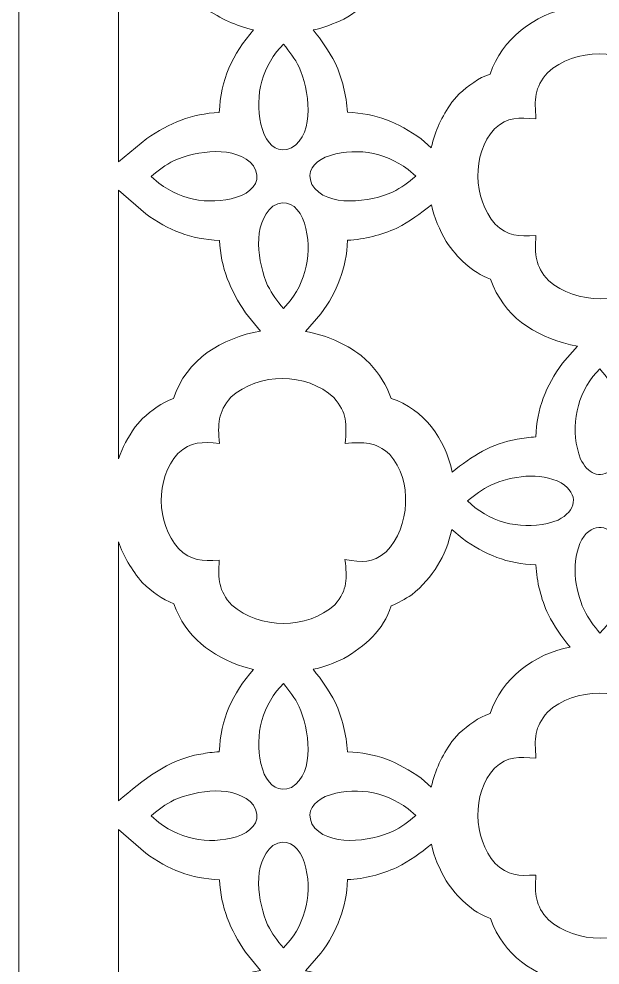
# Model space of a CAD drawing. Header units: centimetres. Extents: x -27.5 to -20.5, y -9.5 to 9.5.
# Drawn here: x -27.5 to -25.837, y -7.302 to -4.592 of the extents above; entities that cross this region are included whole.
import ezdxf

# ---------------------------------------------------------------- set-up
doc = ezdxf.new("R2010")
doc.units = ezdxf.units.CM
doc.header["$MEASUREMENT"] = 0
doc.layers.add('layer 1', color=7, linetype='Continuous')

msp = doc.modelspace()

# ---------------------------------------------------------------- linework, layer by layer
at = {"layer": 'layer 1', "color": 250, "lineweight": 9}
for points, knots in [([(-27.5, 9.5), (-27.5, 9.5), (-24.175, 9.5), (-24.175, 9.5), (-24.175, 9.5), (-24.175, 9.5), (-24.175, -9.5), (-24.175, -9.5), (-24.175, -9.5), (-24.175, -9.5), (-27.5, -9.5), (-27.5, -9.5), (-27.5, -9.5), (-27.5, -9.5), (-27.5, 9.5), (-27.5, 9.5)], [0, 0, 0, 0, 0.2, 0.2, 0.2, 0.2, 0.4, 0.4, 0.4, 0.4, 0.6, 0.6, 0.6, 0.6, 1, 1, 1, 1]), ([(-26.32064, -4.96112), (-26.32064, -4.96112), (-26.32064, -4.96112), (-26.32064, -4.96112), (-26.32064, -4.96112), (-26.30781, -4.91031), (-26.29145, -4.87357), (-26.26124, -4.83066), (-26.26124, -4.83066), (-26.26124, -4.83066), (-26.24039, -4.80718), (-26.24039, -4.80718), (-26.24039, -4.80718), (-26.21415, -4.78407), (-26.18569, -4.76113), (-26.15183, -4.75027), (-26.15183, -4.75027), (-26.11954, -4.65052), (-26.02502, -4.5788), (-25.92327, -4.56033), (-25.92327, -4.56033), (-25.94873, -4.52948), (-25.96751, -4.50171), (-25.98631, -4.46637), (-25.98631, -4.46637), (-26.00619, -4.42091), (-26.01857, -4.3747), (-26.02124, -4.32495), (-26.02124, -4.32495), (-26.10314, -4.32163), (-26.16624, -4.29606), (-26.2322, -4.24869), (-26.2322, -4.24869), (-26.2322, -4.24869), (-26.26146, -4.22305), (-26.26146, -4.22305), (-26.26146, -4.22305), (-26.27925, -4.3017), (-26.31446, -4.35904), (-26.37632, -4.4106), (-26.37632, -4.4106), (-26.39628, -4.42322), (-26.41391, -4.43269), (-26.43542, -4.44235), (-26.43542, -4.44235), (-26.45663, -4.51107), (-26.51058, -4.5583), (-26.5707, -4.59295), (-26.5707, -4.59295), (-26.59903, -4.60588), (-26.62787, -4.61808), (-26.65866, -4.62385), (-26.65866, -4.62385), (-26.63306, -4.6549), (-26.6141, -4.68276), (-26.59519, -4.71833), (-26.59519, -4.71833), (-26.57538, -4.76366), (-26.5629, -4.81023), (-26.56026, -4.85977), (-26.56026, -4.85977), (-26.47835, -4.86311), (-26.41529, -4.88861), (-26.34932, -4.93601), (-26.34932, -4.93601), (-26.34932, -4.93601), (-26.32064, -4.96112), (-26.32064, -4.96112)], [0, 0, 0, 0, 0.0555556, 0.0555556, 0.0555556, 0.0555556, 0.1111111, 0.1111111, 0.1111111, 0.1111111, 0.1666667, 0.1666667, 0.1666667, 0.1666667, 0.2222222, 0.2222222, 0.2222222, 0.2222222, 0.2777778, 0.2777778, 0.2777778, 0.2777778, 0.3333333, 0.3333333, 0.3333333, 0.3333333, 0.3888889, 0.3888889, 0.3888889, 0.3888889, 0.4444444, 0.4444444, 0.4444444, 0.4444444, 0.5, 0.5, 0.5, 0.5, 0.5555556, 0.5555556, 0.5555556, 0.5555556, 0.6111111, 0.6111111, 0.6111111, 0.6111111, 0.6666667, 0.6666667, 0.6666667, 0.6666667, 0.7222222, 0.7222222, 0.7222222, 0.7222222, 0.7777778, 0.7777778, 0.7777778, 0.7777778, 0.8333333, 0.8333333, 0.8333333, 0.8333333, 0.8888889, 0.8888889, 0.8888889, 0.8888889, 1, 1, 1, 1]), ([(-27.21498, -5.00159), (-27.21498, -5.00159), (-27.21498, -5.00159), (-27.21498, -5.00159), (-27.21498, -5.00159), (-27.21498, -5.00159), (-27.13436, -4.93509), (-27.13436, -4.93509), (-27.13436, -4.93509), (-27.06986, -4.89072), (-27.00555, -4.86421), (-26.92674, -4.86005), (-26.92674, -4.86005), (-26.92293, -4.76617), (-26.88982, -4.69399), (-26.82858, -4.62404), (-26.82858, -4.62404), (-26.88195, -4.61049), (-26.921, -4.59329), (-26.96637, -4.56186), (-26.96637, -4.56186), (-26.96637, -4.56186), (-26.99101, -4.54047), (-26.99101, -4.54047), (-26.99101, -4.54047), (-27.02092, -4.50755), (-27.04164, -4.47847), (-27.0566, -4.43622), (-27.0566, -4.43622), (-27.0919, -4.42334), (-27.11922, -4.40116), (-27.14649, -4.37605), (-27.14649, -4.37605), (-27.17836, -4.33902), (-27.20081, -4.30012), (-27.21498, -4.25918), (-27.21498, -4.25918), (-27.21498, -4.25918), (-27.21498, -5.00159), (-27.21498, -5.00159)], [0, 0, 0, 0, 0.0909091, 0.0909091, 0.0909091, 0.0909091, 0.1818182, 0.1818182, 0.1818182, 0.1818182, 0.2727273, 0.2727273, 0.2727273, 0.2727273, 0.3636364, 0.3636364, 0.3636364, 0.3636364, 0.4545455, 0.4545455, 0.4545455, 0.4545455, 0.5454545, 0.5454545, 0.5454545, 0.5454545, 0.6363636, 0.6363636, 0.6363636, 0.6363636, 0.7272727, 0.7272727, 0.7272727, 0.7272727, 0.8181818, 0.8181818, 0.8181818, 0.8181818, 1, 1, 1, 1]), ([(-26.74358, -4.66451), (-26.74358, -4.66451), (-26.74358, -4.66451), (-26.74358, -4.66451), (-26.74358, -4.66451), (-26.72531, -4.68664), (-26.71124, -4.70486), (-26.6981, -4.73087), (-26.6981, -4.73087), (-26.67084, -4.79252), (-26.65032, -4.91922), (-26.72021, -4.96193), (-26.72021, -4.96193), (-26.7579, -4.97766), (-26.78188, -4.95665), (-26.7983, -4.92368), (-26.7983, -4.92368), (-26.82838, -4.84411), (-26.81473, -4.75419), (-26.76296, -4.68667), (-26.76296, -4.68667), (-26.76296, -4.68667), (-26.74358, -4.66451), (-26.74358, -4.66451)], [0, 0, 0, 0, 0.1428571, 0.1428571, 0.1428571, 0.1428571, 0.2857143, 0.2857143, 0.2857143, 0.2857143, 0.4285714, 0.4285714, 0.4285714, 0.4285714, 0.5714286, 0.5714286, 0.5714286, 0.5714286, 0.7142857, 0.7142857, 0.7142857, 0.7142857, 1, 1, 1, 1]), ([(-25.66072, -4.87838), (-25.66072, -4.87838), (-25.66072, -4.87838), (-25.66072, -4.87838), (-25.66072, -4.87838), (-25.65599, -4.82267), (-25.65556, -4.79082), (-25.693, -4.74727), (-25.693, -4.74727), (-25.77223, -4.67475), (-25.9082, -4.67402), (-25.98779, -4.74638), (-25.98779, -4.74638), (-26.0256, -4.79012), (-26.02515, -4.8226), (-26.02078, -4.87869), (-26.02078, -4.87869), (-26.07136, -4.87397), (-26.10035, -4.87235), (-26.13963, -4.90696), (-26.13963, -4.90696), (-26.20506, -4.98061), (-26.20141, -5.10609), (-26.13799, -5.17979), (-26.13799, -5.17979), (-26.09958, -5.21517), (-26.07202, -5.21581), (-26.02116, -5.213), (-26.02116, -5.213), (-26.02438, -5.26828), (-26.0235, -5.29935), (-25.98531, -5.34137), (-25.98531, -5.34137), (-25.90531, -5.41083), (-25.76937, -5.41207), (-25.69038, -5.3403), (-25.69038, -5.3403), (-25.6532, -5.29711), (-25.65534, -5.26597), (-25.6613, -5.21097), (-25.6613, -5.21097), (-25.61053, -5.21932), (-25.58402, -5.2227), (-25.54335, -5.18882), (-25.54335, -5.18882), (-25.47529, -5.11658), (-25.4672, -4.9863), (-25.53295, -4.91015), (-25.53295, -4.91015), (-25.57429, -4.87302), (-25.60701, -4.87437), (-25.66072, -4.87838)], [0, 0, 0, 0, 0.0714286, 0.0714286, 0.0714286, 0.0714286, 0.1428571, 0.1428571, 0.1428571, 0.1428571, 0.2142857, 0.2142857, 0.2142857, 0.2142857, 0.2857143, 0.2857143, 0.2857143, 0.2857143, 0.3571429, 0.3571429, 0.3571429, 0.3571429, 0.4285714, 0.4285714, 0.4285714, 0.4285714, 0.5, 0.5, 0.5, 0.5, 0.5714286, 0.5714286, 0.5714286, 0.5714286, 0.6428571, 0.6428571, 0.6428571, 0.6428571, 0.7142857, 0.7142857, 0.7142857, 0.7142857, 0.7857143, 0.7857143, 0.7857143, 0.7857143, 0.8571429, 0.8571429, 0.8571429, 0.8571429, 1, 1, 1, 1]), ([(-27.122, -5.04334), (-27.122, -5.04334), (-27.122, -5.04334), (-27.122, -5.04334), (-27.122, -5.04334), (-27.09988, -5.0251), (-27.08165, -5.01103), (-27.05562, -4.99792), (-27.05562, -4.99792), (-26.993, -4.9702), (-26.87871, -4.9522), (-26.82879, -5.01307), (-26.82879, -5.01307), (-26.80533, -5.05156), (-26.82701, -5.08024), (-26.86285, -5.09808), (-26.86285, -5.09808), (-26.94237, -5.12819), (-27.03231, -5.11451), (-27.09983, -5.06275), (-27.09983, -5.06275), (-27.09983, -5.06275), (-27.122, -5.04334), (-27.122, -5.04334)], [0, 0, 0, 0, 0.1428571, 0.1428571, 0.1428571, 0.1428571, 0.2857143, 0.2857143, 0.2857143, 0.2857143, 0.4285714, 0.4285714, 0.4285714, 0.4285714, 0.5714286, 0.5714286, 0.5714286, 0.5714286, 0.7142857, 0.7142857, 0.7142857, 0.7142857, 1, 1, 1, 1]), ([(-26.36472, -5.04294), (-26.36472, -5.04294), (-26.36472, -5.04294), (-26.36472, -5.04294), (-26.36472, -5.04294), (-26.38685, -5.06119), (-26.40508, -5.07526), (-26.43108, -5.08837), (-26.43108, -5.08837), (-26.49274, -5.11565), (-26.61947, -5.1362), (-26.66214, -5.06629), (-26.66214, -5.06629), (-26.67787, -5.02864), (-26.65686, -5.00461), (-26.62388, -4.98821), (-26.62388, -4.98821), (-26.54433, -4.9581), (-26.45442, -4.97177), (-26.38689, -5.02355), (-26.38689, -5.02355), (-26.38689, -5.02355), (-26.36472, -5.04294), (-26.36472, -5.04294)], [0, 0, 0, 0, 0.1428571, 0.1428571, 0.1428571, 0.1428571, 0.2857143, 0.2857143, 0.2857143, 0.2857143, 0.4285714, 0.4285714, 0.4285714, 0.4285714, 0.5714286, 0.5714286, 0.5714286, 0.5714286, 0.7142857, 0.7142857, 0.7142857, 0.7142857, 1, 1, 1, 1]), ([(-27.21498, -5.85177), (-27.21498, -5.85177), (-27.21498, -5.85177), (-27.21498, -5.85177), (-27.21498, -5.85177), (-27.2037, -5.81933), (-27.18908, -5.79141), (-27.16712, -5.76019), (-27.16712, -5.76019), (-27.16712, -5.76019), (-27.14628, -5.73671), (-27.14628, -5.73671), (-27.14628, -5.73671), (-27.12003, -5.71361), (-27.09156, -5.69067), (-27.05772, -5.67982), (-27.05772, -5.67982), (-27.02101, -5.56642), (-26.92031, -5.50642), (-26.80853, -5.48613), (-26.80853, -5.48613), (-26.80853, -5.48613), (-26.85139, -5.43414), (-26.85139, -5.43414), (-26.85139, -5.43414), (-26.89572, -5.3697), (-26.9222, -5.3057), (-26.92645, -5.22654), (-26.92645, -5.22654), (-27.00836, -5.22323), (-27.07148, -5.19764), (-27.1374, -5.15028), (-27.1374, -5.15028), (-27.1374, -5.15028), (-27.21498, -5.08235), (-27.21498, -5.08235), (-27.21498, -5.08235), (-27.21498, -5.08235), (-27.21498, -5.85177), (-27.21498, -5.85177)], [0, 0, 0, 0, 0.0909091, 0.0909091, 0.0909091, 0.0909091, 0.1818182, 0.1818182, 0.1818182, 0.1818182, 0.2727273, 0.2727273, 0.2727273, 0.2727273, 0.3636364, 0.3636364, 0.3636364, 0.3636364, 0.4545455, 0.4545455, 0.4545455, 0.4545455, 0.5454545, 0.5454545, 0.5454545, 0.5454545, 0.6363636, 0.6363636, 0.6363636, 0.6363636, 0.7272727, 0.7272727, 0.7272727, 0.7272727, 0.8181818, 0.8181818, 0.8181818, 0.8181818, 1, 1, 1, 1]), ([(-26.74317, -5.42178), (-26.74317, -5.42178), (-26.74317, -5.42178), (-26.74317, -5.42178), (-26.74317, -5.42178), (-26.76142, -5.39965), (-26.77548, -5.38142), (-26.78858, -5.35542), (-26.78858, -5.35542), (-26.81631, -5.29281), (-26.8343, -5.1785), (-26.77343, -5.12859), (-26.77343, -5.12859), (-26.73496, -5.10511), (-26.70624, -5.12679), (-26.68842, -5.16262), (-26.68842, -5.16262), (-26.65832, -5.24218), (-26.672, -5.33208), (-26.72377, -5.39963), (-26.72377, -5.39963), (-26.72377, -5.39963), (-26.74317, -5.42178), (-26.74317, -5.42178)], [0, 0, 0, 0, 0.1428571, 0.1428571, 0.1428571, 0.1428571, 0.2857143, 0.2857143, 0.2857143, 0.2857143, 0.4285714, 0.4285714, 0.4285714, 0.4285714, 0.5714286, 0.5714286, 0.5714286, 0.5714286, 0.7142857, 0.7142857, 0.7142857, 0.7142857, 1, 1, 1, 1]), ([(-26.67995, -5.48713), (-26.67995, -5.48713), (-26.67995, -5.48713), (-26.67995, -5.48713), (-26.67995, -5.48713), (-26.618, -5.49883), (-26.57154, -5.51951), (-26.52059, -5.55662), (-26.52059, -5.55662), (-26.52059, -5.55662), (-26.49638, -5.57878), (-26.49638, -5.57878), (-26.49638, -5.57878), (-26.4696, -5.60995), (-26.44826, -5.63943), (-26.43557, -5.67904), (-26.43557, -5.67904), (-26.34058, -5.71003), (-26.28071, -5.79571), (-26.26025, -5.89028), (-26.26025, -5.89028), (-26.20424, -5.84412), (-26.1475, -5.8086), (-26.07457, -5.7961), (-26.07457, -5.7961), (-26.05727, -5.79314), (-26.03933, -5.79053), (-26.02155, -5.78959), (-26.02155, -5.78959), (-26.0182, -5.70767), (-25.99264, -5.64456), (-25.9453, -5.57864), (-25.9453, -5.57864), (-25.9453, -5.57864), (-25.90207, -5.52925), (-25.90207, -5.52925), (-25.90207, -5.52925), (-25.90207, -5.52925), (-25.9225, -5.52568), (-25.9225, -5.52568), (-25.9225, -5.52568), (-26.02781, -5.49895), (-26.11303, -5.44441), (-26.15072, -5.33781), (-26.15072, -5.33781), (-26.20623, -5.31754), (-26.24505, -5.27698), (-26.27779, -5.22956), (-26.27779, -5.22956), (-26.29593, -5.19685), (-26.31307, -5.16148), (-26.31978, -5.12431), (-26.31978, -5.12431), (-26.3525, -5.15129), (-26.38108, -5.17139), (-26.41852, -5.19132), (-26.41852, -5.19132), (-26.464, -5.21119), (-26.51021, -5.22356), (-26.55998, -5.22624), (-26.55998, -5.22624), (-26.56329, -5.30814), (-26.58884, -5.37124), (-26.63623, -5.4372), (-26.63623, -5.4372), (-26.63623, -5.4372), (-26.67995, -5.48713), (-26.67995, -5.48713)], [0, 0, 0, 0, 0.0555556, 0.0555556, 0.0555556, 0.0555556, 0.1111111, 0.1111111, 0.1111111, 0.1111111, 0.1666667, 0.1666667, 0.1666667, 0.1666667, 0.2222222, 0.2222222, 0.2222222, 0.2222222, 0.2777778, 0.2777778, 0.2777778, 0.2777778, 0.3333333, 0.3333333, 0.3333333, 0.3333333, 0.3888889, 0.3888889, 0.3888889, 0.3888889, 0.4444444, 0.4444444, 0.4444444, 0.4444444, 0.5, 0.5, 0.5, 0.5, 0.5555556, 0.5555556, 0.5555556, 0.5555556, 0.6111111, 0.6111111, 0.6111111, 0.6111111, 0.6666667, 0.6666667, 0.6666667, 0.6666667, 0.7222222, 0.7222222, 0.7222222, 0.7222222, 0.7777778, 0.7777778, 0.7777778, 0.7777778, 0.8333333, 0.8333333, 0.8333333, 0.8333333, 0.8888889, 0.8888889, 0.8888889, 0.8888889, 1, 1, 1, 1]), ([(-26.56661, -5.80792), (-26.56661, -5.80792), (-26.56661, -5.80792), (-26.56661, -5.80792), (-26.56661, -5.80792), (-26.56187, -5.7522), (-26.56144, -5.72035), (-26.59888, -5.67681), (-26.59888, -5.67681), (-26.67813, -5.60429), (-26.81408, -5.60356), (-26.89368, -5.67591), (-26.89368, -5.67591), (-26.93151, -5.71966), (-26.93106, -5.75213), (-26.92666, -5.80823), (-26.92666, -5.80823), (-26.97727, -5.80351), (-27.00621, -5.8019), (-27.04552, -5.8365), (-27.04552, -5.8365), (-27.11094, -5.91017), (-27.1073, -6.0356), (-27.04387, -6.10933), (-27.04387, -6.10933), (-27.00544, -6.14471), (-26.97791, -6.14535), (-26.92704, -6.14253), (-26.92704, -6.14253), (-26.93024, -6.19783), (-26.92938, -6.22887), (-26.89119, -6.2709), (-26.89119, -6.2709), (-26.81119, -6.34037), (-26.67526, -6.34162), (-26.59626, -6.26983), (-26.59626, -6.26983), (-26.55908, -6.22665), (-26.56123, -6.19552), (-26.56719, -6.14051), (-26.56719, -6.14051), (-26.51641, -6.14886), (-26.48991, -6.15224), (-26.44923, -6.11836), (-26.44923, -6.11836), (-26.38115, -6.04611), (-26.37308, -5.91585), (-26.43883, -5.83968), (-26.43883, -5.83968), (-26.48017, -5.80256), (-26.5129, -5.80391), (-26.56661, -5.80792)], [0, 0, 0, 0, 0.0714286, 0.0714286, 0.0714286, 0.0714286, 0.1428571, 0.1428571, 0.1428571, 0.1428571, 0.2142857, 0.2142857, 0.2142857, 0.2142857, 0.2857143, 0.2857143, 0.2857143, 0.2857143, 0.3571429, 0.3571429, 0.3571429, 0.3571429, 0.4285714, 0.4285714, 0.4285714, 0.4285714, 0.5, 0.5, 0.5, 0.5, 0.5714286, 0.5714286, 0.5714286, 0.5714286, 0.6428571, 0.6428571, 0.6428571, 0.6428571, 0.7142857, 0.7142857, 0.7142857, 0.7142857, 0.7857143, 0.7857143, 0.7857143, 0.7857143, 0.8571429, 0.8571429, 0.8571429, 0.8571429, 1, 1, 1, 1]), ([(-25.83834, -5.59405), (-25.83834, -5.59405), (-25.83834, -5.59405), (-25.83834, -5.59405), (-25.83834, -5.59405), (-25.81694, -5.62002), (-25.80144, -5.64115), (-25.78784, -5.67187), (-25.78784, -5.67187), (-25.76419, -5.73316), (-25.75179, -5.82956), (-25.8018, -5.8821), (-25.8018, -5.8821), (-25.84008, -5.91344), (-25.87372, -5.89209), (-25.89308, -5.85321), (-25.89308, -5.85321), (-25.92332, -5.77327), (-25.90946, -5.68369), (-25.85775, -5.6162), (-25.85775, -5.6162), (-25.85775, -5.6162), (-25.83834, -5.59405), (-25.83834, -5.59405)], [0, 0, 0, 0, 0.1428571, 0.1428571, 0.1428571, 0.1428571, 0.2857143, 0.2857143, 0.2857143, 0.2857143, 0.4285714, 0.4285714, 0.4285714, 0.4285714, 0.5714286, 0.5714286, 0.5714286, 0.5714286, 0.7142857, 0.7142857, 0.7142857, 0.7142857, 1, 1, 1, 1]), ([(-26.21678, -5.97287), (-26.21678, -5.97287), (-26.21678, -5.97287), (-26.21678, -5.97287), (-26.21678, -5.97287), (-26.19459, -5.95458), (-26.17598, -5.94034), (-26.15042, -5.92746), (-26.15042, -5.92746), (-26.08914, -5.90032), (-26.01027, -5.88945), (-25.94856, -5.9211), (-25.94856, -5.9211), (-25.89632, -5.95367), (-25.90584, -6.00182), (-25.95761, -6.02762), (-25.95761, -6.02762), (-26.03752, -6.05788), (-26.12713, -6.04401), (-26.19464, -5.99228), (-26.19464, -5.99228), (-26.19464, -5.99228), (-26.21678, -5.97287), (-26.21678, -5.97287)], [0, 0, 0, 0, 0.1428571, 0.1428571, 0.1428571, 0.1428571, 0.2857143, 0.2857143, 0.2857143, 0.2857143, 0.4285714, 0.4285714, 0.4285714, 0.4285714, 0.5714286, 0.5714286, 0.5714286, 0.5714286, 0.7142857, 0.7142857, 0.7142857, 0.7142857, 1, 1, 1, 1]), ([(-25.83795, -6.35131), (-25.83795, -6.35131), (-25.83795, -6.35131), (-25.83795, -6.35131), (-25.83795, -6.35131), (-25.85626, -6.32912), (-25.87048, -6.31052), (-25.88337, -6.28495), (-25.88337, -6.28495), (-25.91051, -6.22366), (-25.92135, -6.1448), (-25.88971, -6.08308), (-25.88971, -6.08308), (-25.85716, -6.03084), (-25.809, -6.04038), (-25.78321, -6.09215), (-25.78321, -6.09215), (-25.75295, -6.1721), (-25.7668, -6.26167), (-25.81855, -6.32916), (-25.81855, -6.32916), (-25.81855, -6.32916), (-25.83795, -6.35131), (-25.83795, -6.35131)], [0, 0, 0, 0, 0.1428571, 0.1428571, 0.1428571, 0.1428571, 0.2857143, 0.2857143, 0.2857143, 0.2857143, 0.4285714, 0.4285714, 0.4285714, 0.4285714, 0.5714286, 0.5714286, 0.5714286, 0.5714286, 0.7142857, 0.7142857, 0.7142857, 0.7142857, 1, 1, 1, 1]), ([(-26.32064, -6.79225), (-26.32064, -6.79225), (-26.32064, -6.79225), (-26.32064, -6.79225), (-26.32064, -6.79225), (-26.30781, -6.74144), (-26.29145, -6.7047), (-26.26124, -6.66178), (-26.26124, -6.66178), (-26.26124, -6.66178), (-26.24039, -6.6383), (-26.24039, -6.6383), (-26.24039, -6.6383), (-26.21415, -6.61519), (-26.18569, -6.59226), (-26.15183, -6.5814), (-26.15183, -6.5814), (-26.11954, -6.48163), (-26.02502, -6.40992), (-25.92327, -6.39146), (-25.92327, -6.39146), (-25.94873, -6.36061), (-25.96751, -6.33284), (-25.98631, -6.2975), (-25.98631, -6.2975), (-26.00619, -6.25204), (-26.01857, -6.20581), (-26.02124, -6.15608), (-26.02124, -6.15608), (-26.10314, -6.15276), (-26.16624, -6.12719), (-26.2322, -6.07982), (-26.2322, -6.07982), (-26.2322, -6.07982), (-26.26146, -6.05418), (-26.26146, -6.05418), (-26.26146, -6.05418), (-26.27925, -6.13282), (-26.31446, -6.19017), (-26.37632, -6.24173), (-26.37632, -6.24173), (-26.39628, -6.25434), (-26.41391, -6.26381), (-26.43542, -6.27348), (-26.43542, -6.27348), (-26.45663, -6.3422), (-26.51058, -6.38942), (-26.5707, -6.42407), (-26.5707, -6.42407), (-26.59903, -6.437), (-26.62787, -6.44921), (-26.65866, -6.45497), (-26.65866, -6.45497), (-26.63306, -6.48602), (-26.6141, -6.51387), (-26.59519, -6.54945), (-26.59519, -6.54945), (-26.57538, -6.59479), (-26.5629, -6.64136), (-26.56026, -6.69089), (-26.56026, -6.69089), (-26.47835, -6.69424), (-26.41529, -6.71972), (-26.34932, -6.76713), (-26.34932, -6.76713), (-26.34932, -6.76713), (-26.32064, -6.79225), (-26.32064, -6.79225)], [0, 0, 0, 0, 0.0555556, 0.0555556, 0.0555556, 0.0555556, 0.1111111, 0.1111111, 0.1111111, 0.1111111, 0.1666667, 0.1666667, 0.1666667, 0.1666667, 0.2222222, 0.2222222, 0.2222222, 0.2222222, 0.2777778, 0.2777778, 0.2777778, 0.2777778, 0.3333333, 0.3333333, 0.3333333, 0.3333333, 0.3888889, 0.3888889, 0.3888889, 0.3888889, 0.4444444, 0.4444444, 0.4444444, 0.4444444, 0.5, 0.5, 0.5, 0.5, 0.5555556, 0.5555556, 0.5555556, 0.5555556, 0.6111111, 0.6111111, 0.6111111, 0.6111111, 0.6666667, 0.6666667, 0.6666667, 0.6666667, 0.7222222, 0.7222222, 0.7222222, 0.7222222, 0.7777778, 0.7777778, 0.7777778, 0.7777778, 0.8333333, 0.8333333, 0.8333333, 0.8333333, 0.8888889, 0.8888889, 0.8888889, 0.8888889, 1, 1, 1, 1]), ([(-27.21498, -6.83168), (-27.21498, -6.83168), (-27.21498, -6.83168), (-27.21498, -6.83168), (-27.21498, -6.83168), (-27.14454, -6.77148), (-27.07526, -6.71421), (-26.97979, -6.6977), (-26.97979, -6.6977), (-26.96249, -6.6947), (-26.94454, -6.69212), (-26.92674, -6.69117), (-26.92674, -6.69117), (-26.92293, -6.59729), (-26.88982, -6.52512), (-26.82858, -6.45517), (-26.82858, -6.45517), (-26.82858, -6.45517), (-26.85701, -6.44795), (-26.85701, -6.44795), (-26.85701, -6.44795), (-26.95056, -6.41608), (-27.02253, -6.36361), (-27.0566, -6.26734), (-27.0566, -6.26734), (-27.0919, -6.25446), (-27.11922, -6.23228), (-27.14649, -6.20718), (-27.14649, -6.20718), (-27.17836, -6.17015), (-27.20081, -6.13124), (-27.21498, -6.09031), (-27.21498, -6.09031), (-27.21498, -6.09031), (-27.21498, -6.83168), (-27.21498, -6.83168)], [0, 0, 0, 0, 0.1, 0.1, 0.1, 0.1, 0.2, 0.2, 0.2, 0.2, 0.3, 0.3, 0.3, 0.3, 0.4, 0.4, 0.4, 0.4, 0.5, 0.5, 0.5, 0.5, 0.6, 0.6, 0.6, 0.6, 0.7, 0.7, 0.7, 0.7, 0.8, 0.8, 0.8, 0.8, 1, 1, 1, 1]), ([(-26.74358, -6.49564), (-26.74358, -6.49564), (-26.74358, -6.49564), (-26.74358, -6.49564), (-26.74358, -6.49564), (-26.72531, -6.51777), (-26.71124, -6.53599), (-26.6981, -6.562), (-26.6981, -6.562), (-26.67084, -6.62365), (-26.65032, -6.75033), (-26.72021, -6.79306), (-26.72021, -6.79306), (-26.7579, -6.80878), (-26.78188, -6.78778), (-26.7983, -6.7548), (-26.7983, -6.7548), (-26.82838, -6.67524), (-26.81473, -6.58531), (-26.76296, -6.51779), (-26.76296, -6.51779), (-26.76296, -6.51779), (-26.74358, -6.49564), (-26.74358, -6.49564)], [0, 0, 0, 0, 0.1428571, 0.1428571, 0.1428571, 0.1428571, 0.2857143, 0.2857143, 0.2857143, 0.2857143, 0.4285714, 0.4285714, 0.4285714, 0.4285714, 0.5714286, 0.5714286, 0.5714286, 0.5714286, 0.7142857, 0.7142857, 0.7142857, 0.7142857, 1, 1, 1, 1]), ([(-25.66072, -6.70951), (-25.66072, -6.70951), (-25.66072, -6.70951), (-25.66072, -6.70951), (-25.66072, -6.70951), (-25.65599, -6.6538), (-25.65556, -6.62193), (-25.693, -6.5784), (-25.693, -6.5784), (-25.77223, -6.50588), (-25.9082, -6.50515), (-25.98779, -6.57749), (-25.98779, -6.57749), (-26.0256, -6.62125), (-26.02515, -6.65373), (-26.02078, -6.70982), (-26.02078, -6.70982), (-26.07136, -6.7051), (-26.10035, -6.70348), (-26.13963, -6.73809), (-26.13963, -6.73809), (-26.20506, -6.81174), (-26.20141, -6.93721), (-26.13799, -7.01092), (-26.13799, -7.01092), (-26.09958, -7.0463), (-26.07202, -7.04695), (-26.02116, -7.04413), (-26.02116, -7.04413), (-26.02438, -7.09941), (-26.0235, -7.13047), (-25.98531, -7.1725), (-25.98531, -7.1725), (-25.90531, -7.24196), (-25.76937, -7.24321), (-25.69038, -7.17141), (-25.69038, -7.17141), (-25.6532, -7.12822), (-25.65534, -7.0971), (-25.6613, -7.04209), (-25.6613, -7.04209), (-25.61053, -7.05045), (-25.58402, -7.05383), (-25.54335, -7.01994), (-25.54335, -7.01994), (-25.47529, -6.94771), (-25.4672, -6.81743), (-25.53295, -6.74126), (-25.53295, -6.74126), (-25.57429, -6.70415), (-25.60701, -6.7055), (-25.66072, -6.70951)], [0, 0, 0, 0, 0.0714286, 0.0714286, 0.0714286, 0.0714286, 0.1428571, 0.1428571, 0.1428571, 0.1428571, 0.2142857, 0.2142857, 0.2142857, 0.2142857, 0.2857143, 0.2857143, 0.2857143, 0.2857143, 0.3571429, 0.3571429, 0.3571429, 0.3571429, 0.4285714, 0.4285714, 0.4285714, 0.4285714, 0.5, 0.5, 0.5, 0.5, 0.5714286, 0.5714286, 0.5714286, 0.5714286, 0.6428571, 0.6428571, 0.6428571, 0.6428571, 0.7142857, 0.7142857, 0.7142857, 0.7142857, 0.7857143, 0.7857143, 0.7857143, 0.7857143, 0.8571429, 0.8571429, 0.8571429, 0.8571429, 1, 1, 1, 1]), ([(-27.122, -6.87447), (-27.122, -6.87447), (-27.122, -6.87447), (-27.122, -6.87447), (-27.122, -6.87447), (-27.09988, -6.85622), (-27.08165, -6.84215), (-27.05562, -6.82904), (-27.05562, -6.82904), (-26.993, -6.80133), (-26.87871, -6.78333), (-26.82879, -6.8442), (-26.82879, -6.8442), (-26.80533, -6.88268), (-26.82701, -6.91137), (-26.86285, -6.92922), (-26.86285, -6.92922), (-26.94237, -6.95932), (-27.03231, -6.94564), (-27.09983, -6.89388), (-27.09983, -6.89388), (-27.09983, -6.89388), (-27.122, -6.87447), (-27.122, -6.87447)], [0, 0, 0, 0, 0.1428571, 0.1428571, 0.1428571, 0.1428571, 0.2857143, 0.2857143, 0.2857143, 0.2857143, 0.4285714, 0.4285714, 0.4285714, 0.4285714, 0.5714286, 0.5714286, 0.5714286, 0.5714286, 0.7142857, 0.7142857, 0.7142857, 0.7142857, 1, 1, 1, 1]), ([(-26.36472, -6.87407), (-26.36472, -6.87407), (-26.36472, -6.87407), (-26.36472, -6.87407), (-26.36472, -6.87407), (-26.38685, -6.89232), (-26.40508, -6.90637), (-26.43108, -6.9195), (-26.43108, -6.9195), (-26.49274, -6.94676), (-26.61947, -6.96732), (-26.66214, -6.89741), (-26.66214, -6.89741), (-26.67787, -6.85976), (-26.65686, -6.83572), (-26.62388, -6.81934), (-26.62388, -6.81934), (-26.54433, -6.78923), (-26.45442, -6.8029), (-26.38689, -6.85468), (-26.38689, -6.85468), (-26.38689, -6.85468), (-26.36472, -6.87407), (-26.36472, -6.87407)], [0, 0, 0, 0, 0.1428571, 0.1428571, 0.1428571, 0.1428571, 0.2857143, 0.2857143, 0.2857143, 0.2857143, 0.4285714, 0.4285714, 0.4285714, 0.4285714, 0.5714286, 0.5714286, 0.5714286, 0.5714286, 0.7142857, 0.7142857, 0.7142857, 0.7142857, 1, 1, 1, 1]), ([(-27.21498, -7.6829), (-27.21498, -7.6829), (-27.21498, -7.6829), (-27.21498, -7.6829), (-27.21498, -7.6829), (-27.2037, -7.65045), (-27.18908, -7.62253), (-27.16712, -7.59132), (-27.16712, -7.59132), (-27.16712, -7.59132), (-27.14628, -7.56784), (-27.14628, -7.56784), (-27.14628, -7.56784), (-27.12003, -7.54474), (-27.09156, -7.5218), (-27.05772, -7.51093), (-27.05772, -7.51093), (-27.02101, -7.39755), (-26.92031, -7.33755), (-26.80853, -7.31725), (-26.80853, -7.31725), (-26.80853, -7.31725), (-26.85139, -7.26527), (-26.85139, -7.26527), (-26.85139, -7.26527), (-26.89572, -7.20082), (-26.9222, -7.13683), (-26.92645, -7.05767), (-26.92645, -7.05767), (-27.00836, -7.05434), (-27.07148, -7.02877), (-27.1374, -6.98141), (-27.1374, -6.98141), (-27.1374, -6.98141), (-27.21498, -6.91348), (-27.21498, -6.91348), (-27.21498, -6.91348), (-27.21498, -6.91348), (-27.21498, -7.6829), (-27.21498, -7.6829)], [0, 0, 0, 0, 0.0909091, 0.0909091, 0.0909091, 0.0909091, 0.1818182, 0.1818182, 0.1818182, 0.1818182, 0.2727273, 0.2727273, 0.2727273, 0.2727273, 0.3636364, 0.3636364, 0.3636364, 0.3636364, 0.4545455, 0.4545455, 0.4545455, 0.4545455, 0.5454545, 0.5454545, 0.5454545, 0.5454545, 0.6363636, 0.6363636, 0.6363636, 0.6363636, 0.7272727, 0.7272727, 0.7272727, 0.7272727, 0.8181818, 0.8181818, 0.8181818, 0.8181818, 1, 1, 1, 1]), ([(-26.74317, -7.2529), (-26.74317, -7.2529), (-26.74317, -7.2529), (-26.74317, -7.2529), (-26.74317, -7.2529), (-26.76142, -7.23077), (-26.77548, -7.21254), (-26.78858, -7.18654), (-26.78858, -7.18654), (-26.81631, -7.12392), (-26.8343, -7.00963), (-26.77343, -6.95972), (-26.77343, -6.95972), (-26.73496, -6.93624), (-26.70624, -6.95792), (-26.68842, -6.99374), (-26.68842, -6.99374), (-26.65832, -7.0733), (-26.672, -7.16321), (-26.72377, -7.23074), (-26.72377, -7.23074), (-26.72377, -7.23074), (-26.74317, -7.2529), (-26.74317, -7.2529)], [0, 0, 0, 0, 0.1428571, 0.1428571, 0.1428571, 0.1428571, 0.2857143, 0.2857143, 0.2857143, 0.2857143, 0.4285714, 0.4285714, 0.4285714, 0.4285714, 0.5714286, 0.5714286, 0.5714286, 0.5714286, 0.7142857, 0.7142857, 0.7142857, 0.7142857, 1, 1, 1, 1]), ([(-26.67995, -7.31826), (-26.67995, -7.31826), (-26.67995, -7.31826), (-26.67995, -7.31826), (-26.67995, -7.31826), (-26.618, -7.32996), (-26.57154, -7.35062), (-26.52059, -7.38775), (-26.52059, -7.38775), (-26.52059, -7.38775), (-26.49638, -7.40991), (-26.49638, -7.40991), (-26.49638, -7.40991), (-26.4696, -7.44108), (-26.44826, -7.47056), (-26.43557, -7.51017), (-26.43557, -7.51017), (-26.34058, -7.54116), (-26.28071, -7.62684), (-26.26025, -7.72141), (-26.26025, -7.72141), (-26.20424, -7.67524), (-26.1475, -7.63972), (-26.07457, -7.62723), (-26.07457, -7.62723), (-26.05727, -7.62427), (-26.03933, -7.62165), (-26.02155, -7.62072), (-26.02155, -7.62072), (-26.0182, -7.5388), (-25.99264, -7.47568), (-25.9453, -7.40977), (-25.9453, -7.40977), (-25.9453, -7.40977), (-25.90207, -7.36038), (-25.90207, -7.36038), (-25.90207, -7.36038), (-25.90207, -7.36038), (-25.9225, -7.3568), (-25.9225, -7.3568), (-25.9225, -7.3568), (-26.02781, -7.33007), (-26.11303, -7.27554), (-26.15072, -7.16893), (-26.15072, -7.16893), (-26.20623, -7.14866), (-26.24505, -7.10811), (-26.27779, -7.06069), (-26.27779, -7.06069), (-26.29593, -7.02798), (-26.31307, -6.99261), (-26.31978, -6.95544), (-26.31978, -6.95544), (-26.3525, -6.98242), (-26.38108, -7.00251), (-26.41852, -7.02245), (-26.41852, -7.02245), (-26.464, -7.04231), (-26.51021, -7.05468), (-26.55998, -7.05737), (-26.55998, -7.05737), (-26.56329, -7.13927), (-26.58884, -7.20237), (-26.63623, -7.26833), (-26.63623, -7.26833), (-26.63623, -7.26833), (-26.67995, -7.31826), (-26.67995, -7.31826)], [0, 0, 0, 0, 0.0555556, 0.0555556, 0.0555556, 0.0555556, 0.1111111, 0.1111111, 0.1111111, 0.1111111, 0.1666667, 0.1666667, 0.1666667, 0.1666667, 0.2222222, 0.2222222, 0.2222222, 0.2222222, 0.2777778, 0.2777778, 0.2777778, 0.2777778, 0.3333333, 0.3333333, 0.3333333, 0.3333333, 0.3888889, 0.3888889, 0.3888889, 0.3888889, 0.4444444, 0.4444444, 0.4444444, 0.4444444, 0.5, 0.5, 0.5, 0.5, 0.5555556, 0.5555556, 0.5555556, 0.5555556, 0.6111111, 0.6111111, 0.6111111, 0.6111111, 0.6666667, 0.6666667, 0.6666667, 0.6666667, 0.7222222, 0.7222222, 0.7222222, 0.7222222, 0.7777778, 0.7777778, 0.7777778, 0.7777778, 0.8333333, 0.8333333, 0.8333333, 0.8333333, 0.8888889, 0.8888889, 0.8888889, 0.8888889, 1, 1, 1, 1])]:
    msp.add_open_spline(points, degree=3, knots=knots, dxfattribs=at)

doc.saveas('drawing.dxf')
